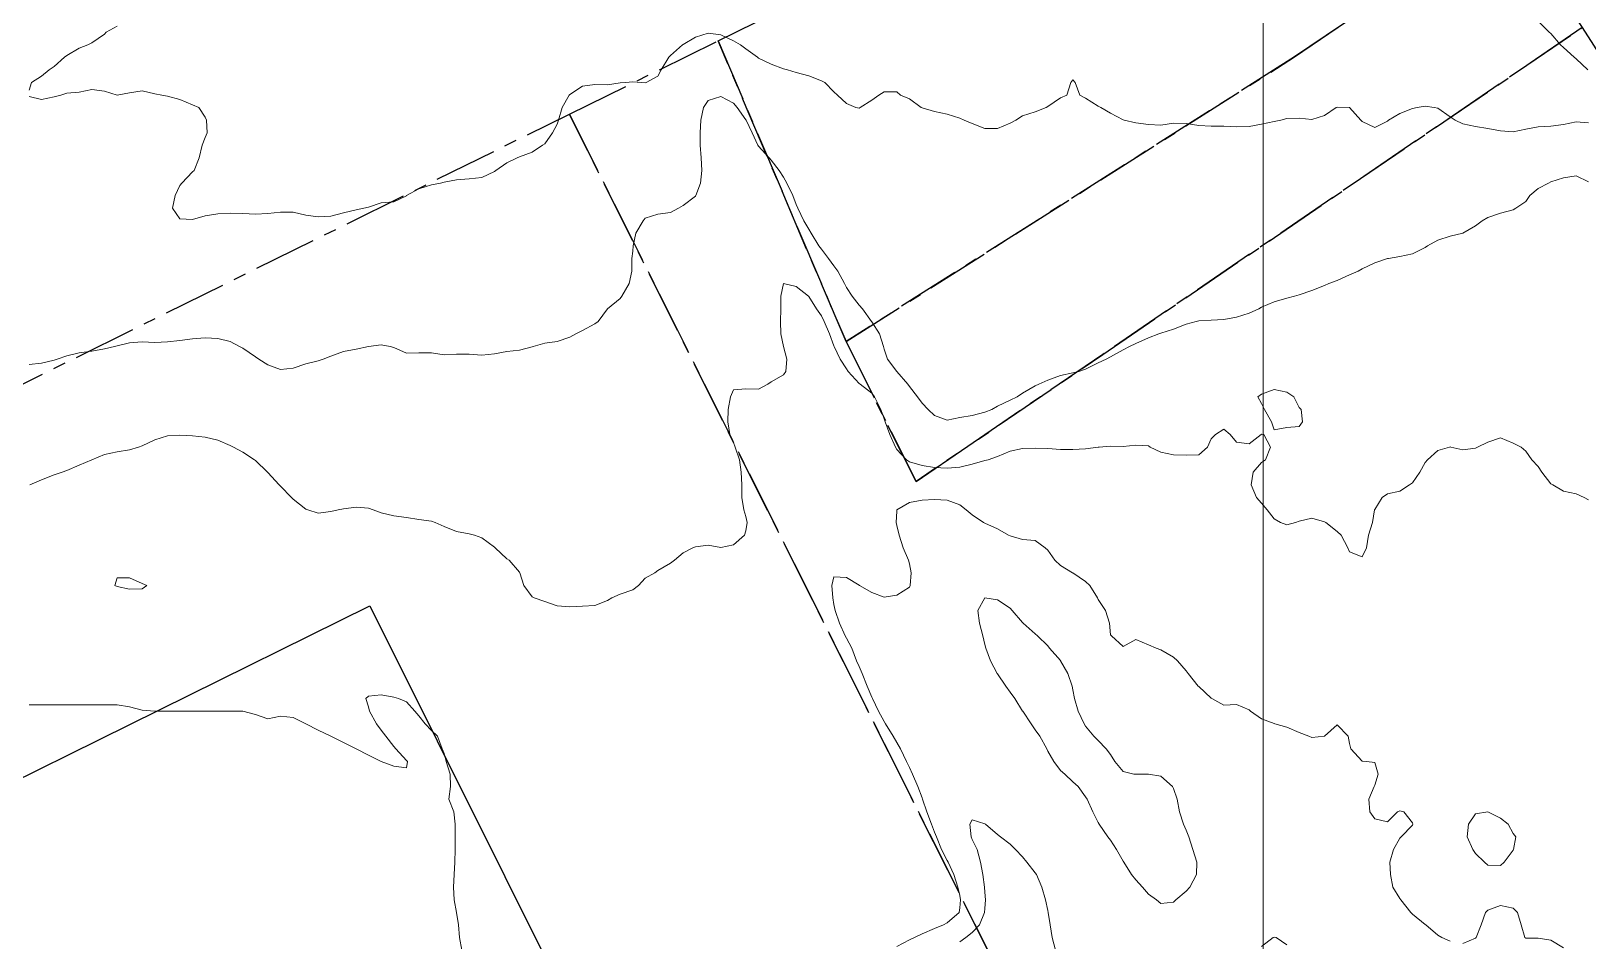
# Model space of a CAD drawing. Header units: centimetres. Extents: x 0 to 642158, y -847 to 649707.
# Drawn here: x 617417.8 to 617479.7, y 620909.1 to 620945.3 of the extents above; entities that cross this region are included whole.
import ezdxf

# ---------------------------------------------------------------- set-up
doc = ezdxf.new("R2010")
doc.units = ezdxf.units.CM
doc.header["$MEASUREMENT"] = 0
doc.linetypes.add('CENTERX2', pattern=[4, 2.5, -0.5, 0.5, -0.5])
doc.layers.add('MEV_grille', color=254, linetype='Continuous', lineweight=9)
doc.layers.add('WAL_topographie 0.5', color=253, linetype='Continuous', lineweight=20)
doc.layers.add('SPW_batiments', color=7, linetype='Continuous')
doc.layers.add('SPW_parcellaire cadastral', color=7, linetype='CENTERX2', lineweight=25, true_color=0xff0542)

# ---------------------------------------------------------------- blocks, each defined once
blk = doc.blocks.new('*U112')
at = {"layer": 'MEV_grille', "transparency": 33554687}
blk.add_lwpolyline([(0, 1825.476), (0, -1825.476)], dxfattribs=at)
blk = doc.blocks.new('*U113')
at = {"layer": 'MEV_grille', "color": 0, "linetype": 'ByBlock', "lineweight": -2, "transparency": 16777216}
blk.add_blockref('*U112', (2100, 0), dxfattribs=at)

msp = doc.modelspace()

# ---------------------------------------------------------------- linework, layer by layer
at = {"layer": 'SPW_batiments'}
msp.add_lwpolyline([(617439.344, 620906.304), (617390.998, 620882.195), (617382.926, 620898.515), (617392.177, 620903.09), (617389.43, 620908.554), (617403.505, 620915.473), (617406.199, 620910.026), (617431.298, 620922.439), (617439.344, 620906.304)], dxfattribs=at)
at = {"layer": 'SPW_parcellaire cadastral'}
for points in [[(617476.538, 620950.025), (617468.06, 620944.263), (617450.229, 620932.944), (617445.143, 620944.903), (617471.522, 620957.824), (617476.538, 620950.025)], [(617479.493, 620945.43), (617460.44, 620932.438), (617453.012, 620927.377), (617450.229, 620932.944), (617468.06, 620944.263), (617476.538, 620950.025), (617479.493, 620945.43)], [(617445.143, 620944.903), (617450.229, 620932.944), (617453.012, 620927.377), (617460.44, 620932.438), (617479.493, 620945.43), (617546.487, 620840.855), (617454.845, 620780.014), (617404.956, 620754.186)], [(617378.983, 620870.401), (617456.064, 620908.347), (617439.23, 620941.99), (617445.143, 620944.903)], [(617378.983, 620870.401), (617372.084, 620884.175), (617370.962, 620886.424), (617368.931, 620890.503), (617364.936, 620898.509), (617368.466, 620900.335), (617365.827, 620905.767), (617439.23, 620941.99), (617456.064, 620908.347), (617378.983, 620870.401)]]:
    msp.add_lwpolyline(points, dxfattribs=at)
at = {"layer": 'WAL_topographie 0.5'}
for points in [[(617421.25, 620945.484), (617420.821, 620945.25), (617420.75, 620945.173), (617420.25, 620944.821), (617420.083, 620944.75), (617419.75, 620944.61), (617419.25, 620944.321), (617419.167, 620944.25), (617418.75, 620943.888), (617418.552, 620943.75), (617418.25, 620943.5), (617417.85, 620943.25), (617417.75, 620942.942)], [(617477.75, 620945.689), (617478.185, 620945.25), (617478.25, 620945.19), (617478.628, 620944.75), (617478.75, 620944.635), (617479.173, 620944.25), (617479.25, 620944.187), (617479.723, 620943.75)], [(617417.75, 620942.69), (617418.25, 620942.578), (617418.75, 620942.675), (617419.015, 620942.75), (617419.25, 620942.825), (617419.75, 620942.865), (617420.25, 620942.964), (617420.75, 620942.909), (617421.25, 620942.75), (617421.75, 620942.835), (617422.25, 620942.912), (617422.75, 620942.803), (617423.036, 620942.75), (617423.25, 620942.707), (617423.75, 620942.569), (617424.25, 620942.365), (617424.5, 620942.25), (617424.75, 620941.875), (617424.809, 620941.75), (617424.829, 620941.25), (617424.75, 620941.062), (617424.631, 620940.75), (617424.517, 620940.25), (617424.321, 620939.75), (617424.25, 620939.697), (617423.825, 620939.25), (617423.75, 620939.15), (617423.562, 620938.75), (617423.454, 620938.25), (617423.75, 620937.829), (617424.25, 620937.797), (617424.75, 620937.942), (617425.25, 620938.022), (617425.75, 620938.055), (617426.25, 620938.04), (617426.75, 620938.013), (617427.25, 620938.041), (617427.75, 620938.092), (617428.25, 620938.086), (617428.75, 620937.978), (617429.25, 620937.901), (617429.75, 620937.93), (617430.25, 620938.059), (617430.75, 620938.185), (617431.058, 620938.25), (617431.25, 620938.294), (617431.75, 620938.467), (617432.25, 620938.505), (617432.75, 620938.737), (617432.763, 620938.75), (617433.25, 620939.025), (617433.75, 620939.174), (617434.107, 620939.25), (617434.25, 620939.282), (617434.75, 620939.383), (617435.25, 620939.411), (617435.75, 620939.464), (617436.25, 620939.71), (617436.303, 620939.75), (617436.75, 620940.059), (617437.156, 620940.25), (617437.25, 620940.288), (617437.75, 620940.477), (617438.167, 620940.75), (617438.25, 620940.809), (617438.563, 620941.25), (617438.75, 620941.587), (617438.795, 620941.75), (617438.949, 620942.25), (617439.224, 620942.75), (617439.25, 620942.777), (617439.75, 620943.096), (617440.25, 620943.163), (617440.75, 620943.154), (617441.25, 620943.228), (617441.464, 620943.25), (617441.75, 620943.273), (617442.083, 620943.25), (617442.25, 620943.236), (617442.279, 620943.25), (617442.75, 620943.5), (617442.88, 620943.75), (617443.19, 620944.25), (617443.25, 620944.317), (617443.734, 620944.75), (617443.75, 620944.761), (617444.25, 620945.054), (617444.75, 620945.211), (617445.25, 620945.137), (617445.75, 620944.911), (617446.04, 620944.75), (617446.25, 620944.58), (617446.706, 620944.25), (617446.75, 620944.219), (617447.25, 620943.977), (617447.75, 620943.789), (617447.906, 620943.75), (617448.25, 620943.646), (617448.75, 620943.518), (617449.25, 620943.319), (617449.382, 620943.25), (617449.75, 620942.882), (617449.889, 620942.75), (617450.25, 620942.408), (617450.625, 620942.25), (617450.75, 620942.224), (617450.794, 620942.25), (617451.25, 620942.55), (617451.53, 620942.75), (617451.75, 620942.881), (617452.25, 620942.883), (617452.4, 620942.75), (617452.75, 620942.601), (617453.221, 620942.25), (617453.25, 620942.236), (617453.75, 620942.089), (617454.25, 620941.992), (617454.75, 620941.834), (617454.931, 620941.75), (617455.25, 620941.622), (617455.75, 620941.423), (617456.25, 620941.413), (617456.75, 620941.628), (617456.984, 620941.75), (617457.25, 620941.917), (617457.75, 620942.082), (617458.184, 620942.25), (617458.25, 620942.29), (617458.75, 620942.641), (617459.013, 620942.75), (617459.163, 620943.25), (617459.25, 620943.355), (617459.341, 620943.25), (617459.531, 620942.75), (617459.75, 620942.62), (617460.25, 620942.311), (617460.354, 620942.25), (617460.75, 620942.029), (617461.25, 620941.759), (617461.281, 620941.75), (617461.75, 620941.647), (617462.25, 620941.571), (617462.75, 620941.55), (617463.25, 620941.636), (617463.75, 620941.615), (617464.25, 620941.538), (617464.75, 620941.517), (617465.25, 620941.517), (617465.75, 620941.487), (617466.25, 620941.5), (617466.75, 620941.586), (617467.25, 620941.697), (617467.511, 620941.75), (617467.75, 620941.811), (617468.25, 620941.825), (617468.75, 620941.782), (617469.25, 620941.934), (617469.72, 620942.25), (617469.75, 620942.267), (617470.25, 620942.25), (617470.25, 620942.25), (617470.691, 620941.75), (617470.75, 620941.699), (617471.25, 620941.457), (617471.75, 620941.713), (617471.798, 620941.75), (617472.25, 620942.021), (617472.75, 620942.21), (617472.938, 620942.25), (617473.25, 620942.311), (617473.607, 620942.25), (617473.75, 620942.221), (617474.25, 620941.887), (617474.44, 620941.75), (617474.75, 620941.607), (617475.25, 620941.497), (617475.75, 620941.418), (617476.25, 620941.329), (617476.75, 620941.289), (617477.25, 620941.393), (617477.75, 620941.488), (617478.25, 620941.506), (617478.75, 620941.571), (617479.25, 620941.682), (617479.75, 620941.642)], [(617417.75, 620932.028), (617418.25, 620932.088), (617418.75, 620932.209), (617418.864, 620932.25), (617419.25, 620932.381), (617419.75, 620932.496), (617420.25, 620932.568), (617420.75, 620932.656), (617421.15, 620932.75), (617421.25, 620932.778), (617421.75, 620932.898), (617422.25, 620932.93), (617422.75, 620932.911), (617423.25, 620932.933), (617423.75, 620932.991), (617424.25, 620933.055), (617424.75, 620933.09), (617425.25, 620933.072), (617425.75, 620932.954), (617426.113, 620932.75), (617426.25, 620932.681), (617426.75, 620932.341), (617426.889, 620932.25), (617427.25, 620932.016), (617427.75, 620931.834), (617428.25, 620931.883), (617428.75, 620932.057), (617429.25, 620932.184), (617429.45, 620932.25), (617429.75, 620932.364), (617430.25, 620932.546), (617430.75, 620932.644), (617431.25, 620932.75), (617431.25, 620932.75), (617431.75, 620932.816), (617432.103, 620932.75), (617432.25, 620932.705), (617432.75, 620932.483), (617433.25, 620932.496), (617433.75, 620932.495), (617434.25, 620932.413), (617434.75, 620932.442), (617435.25, 620932.446), (617435.75, 620932.405), (617436.25, 620932.463), (617436.75, 620932.552), (617437.25, 620932.607), (617437.75, 620932.741), (617437.786, 620932.75), (617438.25, 620932.883), (617438.75, 620932.944), (617439.25, 620933.122), (617439.49, 620933.25), (617439.75, 620933.385), (617440.25, 620933.647), (617440.379, 620933.75), (617440.75, 620934.25), (617440.75, 620934.25), (617441.25, 620934.657), (617441.314, 620934.75), (617441.606, 620935.25), (617441.721, 620935.75), (617441.715, 620936.25), (617441.75, 620936.536), (617441.762, 620936.75), (617441.876, 620937.25), (617442.162, 620937.75), (617442.25, 620937.849), (617442.75, 620938.007), (617443.25, 620938.083), (617443.576, 620938.25), (617443.75, 620938.351), (617444.25, 620938.734), (617444.257, 620938.75), (617444.44, 620939.25), (617444.502, 620939.75), (617444.476, 620940.25), (617444.434, 620940.75), (617444.427, 620941.25), (617444.461, 620941.75), (617444.569, 620942.25), (617444.75, 620942.538), (617445.25, 620942.694), (617445.75, 620942.422), (617445.905, 620942.25), (617446.25, 620941.757), (617446.255, 620941.75), (617446.496, 620941.25), (617446.73, 620940.75), (617446.75, 620940.719), (617447.176, 620940.25), (617447.25, 620940.164), (617447.574, 620939.75), (617447.75, 620939.48), (617447.879, 620939.25), (617448.111, 620938.75), (617448.25, 620938.401), (617448.314, 620938.25), (617448.558, 620937.75), (617448.75, 620937.417), (617448.84, 620937.25), (617449.152, 620936.75), (617449.25, 620936.621), (617449.539, 620936.25), (617449.75, 620935.964), (617449.907, 620935.75), (617450.171, 620935.25), (617450.25, 620935.099), (617450.475, 620934.75), (617450.75, 620934.396), (617450.885, 620934.25), (617451.242, 620933.75), (617451.25, 620933.734), (617451.555, 620933.25), (617451.72, 620932.75), (617451.75, 620932.648), (617451.883, 620932.25), (617452.25, 620931.75), (617452.25, 620931.75), (617452.688, 620931.25), (617452.75, 620931.162), (617453.076, 620930.75), (617453.25, 620930.496), (617453.498, 620930.25), (617453.75, 620930), (617454.25, 620929.819), (617454.75, 620929.926), (617455.25, 620930.011), (617455.75, 620930.137), (617456.026, 620930.25), (617456.25, 620930.373), (617456.75, 620930.611), (617457.029, 620930.75), (617457.25, 620930.899), (617457.75, 620931.185), (617457.89, 620931.25), (617458.25, 620931.418), (617458.75, 620931.603), (617459.25, 620931.699), (617459.487, 620931.75), (617459.75, 620931.846), (617460.25, 620932.101), (617460.569, 620932.25), (617460.75, 620932.337), (617461.25, 620932.618), (617461.495, 620932.75), (617461.75, 620932.876), (617462.25, 620933.091), (617462.669, 620933.25), (617462.75, 620933.28), (617463.25, 620933.438), (617463.75, 620933.641), (617464.15, 620933.75), (617464.25, 620933.774), (617464.75, 620933.803), (617465.25, 620933.818), (617465.75, 620933.91), (617466.25, 620934.076), (617466.638, 620934.25), (617466.75, 620934.311), (617467.25, 620934.532), (617467.75, 620934.667), (617468.065, 620934.75), (617468.25, 620934.809), (617468.75, 620934.979), (617469.25, 620935.182), (617469.42, 620935.25), (617469.75, 620935.38), (617470.25, 620935.594), (617470.596, 620935.75), (617470.75, 620935.841), (617471.25, 620936.071), (617471.75, 620936.243), (617471.794, 620936.25), (617472.25, 620936.335), (617472.75, 620936.431), (617473.25, 620936.687), (617473.35, 620936.75), (617473.75, 620936.981), (617474.25, 620937.133), (617474.75, 620937.25), (617474.75, 620937.25), (617475.25, 620937.545), (617475.523, 620937.75), (617475.75, 620937.881), (617476.25, 620938.058), (617476.75, 620938.184), (617476.86, 620938.25), (617477.25, 620938.519), (617477.42, 620938.75), (617477.75, 620939.033), (617478.151, 620939.25), (617478.25, 620939.293), (617478.75, 620939.458), (617479.25, 620939.542), (617479.75, 620939.302)], [(617417.781, 620927.25), (617418.25, 620927.447), (617418.75, 620927.642), (617419.064, 620927.75), (617419.25, 620927.822), (617419.75, 620928.034), (617420.25, 620928.25), (617420.25, 620928.25), (617420.75, 620928.451), (617421.25, 620928.568), (617421.75, 620928.647), (617422.104, 620928.75), (617422.25, 620928.799), (617422.75, 620929.042), (617423.25, 620929.203), (617423.75, 620929.222), (617424.25, 620929.201), (617424.75, 620929.147), (617425.25, 620929.02), (617425.75, 620928.819), (617425.88, 620928.75), (617426.25, 620928.549), (617426.715, 620928.25), (617426.75, 620928.223), (617427.236, 620927.75), (617427.25, 620927.735), (617427.698, 620927.25), (617427.75, 620927.196), (617428.183, 620926.75), (617428.25, 620926.681), (617428.75, 620926.276), (617428.839, 620926.25), (617429.25, 620926.128), (617429.75, 620926.19), (617430.044, 620926.25), (617430.25, 620926.293), (617430.75, 620926.367), (617431.25, 620926.316), (617431.438, 620926.25), (617431.75, 620926.138), (617432.25, 620926.023), (617432.75, 620925.955), (617433.25, 620925.877), (617433.75, 620925.8), (617433.893, 620925.75), (617434.25, 620925.597), (617434.75, 620925.389), (617435.25, 620925.304), (617435.464, 620925.25), (617435.75, 620925.147), (617436.25, 620924.776), (617436.28, 620924.75), (617436.75, 620924.307), (617436.833, 620924.25), (617437.25, 620923.774), (617437.264, 620923.75), (617437.421, 620923.25), (617437.75, 620922.79), (617437.833, 620922.75), (617438.25, 620922.607), (617438.75, 620922.436), (617439.25, 620922.394), (617439.75, 620922.42), (617440.25, 620922.448), (617440.75, 620922.653), (617440.917, 620922.75), (617441.25, 620922.896), (617441.75, 620923.075), (617441.983, 620923.25), (617442.25, 620923.536), (617442.625, 620923.75), (617442.75, 620923.845), (617443.25, 620924.131), (617443.417, 620924.25), (617443.75, 620924.544), (617444.139, 620924.75), (617444.25, 620924.787), (617444.75, 620924.844), (617445.25, 620924.763), (617445.75, 620924.867), (617446.2, 620925.25), (617446.25, 620925.417), (617446.297, 620925.75), (617446.25, 620925.985), (617446.167, 620926.25), (617446.083, 620926.75), (617446.083, 620927.25), (617446.057, 620927.75), (617445.994, 620928.25), (617445.828, 620928.75), (617445.75, 620928.93), (617445.612, 620929.25), (617445.528, 620929.75), (617445.547, 620930.25), (617445.636, 620930.75), (617445.75, 620931.026), (617446.25, 620931.062), (617446.75, 620931.052), (617447.125, 620931.25), (617447.25, 620931.342), (617447.75, 620931.628), (617447.836, 620931.75), (617447.87, 620932.25), (617447.75, 620932.75), (617447.75, 620932.75), (617447.638, 620933.25), (617447.628, 620933.75), (617447.633, 620934.25), (617447.635, 620934.75), (617447.75, 620935.25), (617447.75, 620935.25), (617447.75, 620935.25), (617448.25, 620935.134), (617448.735, 620934.75), (617448.75, 620934.738), (617449.055, 620934.25), (617449.25, 620933.965), (617449.361, 620933.75), (617449.569, 620933.25), (617449.75, 620932.776), (617449.758, 620932.75), (617449.995, 620932.25), (617450.25, 620931.858), (617450.309, 620931.75), (617450.75, 620931.283), (617450.79, 620931.25), (617451.25, 620930.889), (617451.362, 620930.75), (617451.616, 620930.25), (617451.75, 620929.87), (617451.791, 620929.75), (617451.965, 620929.25), (617452.194, 620928.75), (617452.25, 620928.66), (617452.628, 620928.25), (617452.75, 620928.168), (617453.25, 620928.02), (617453.75, 620927.94), (617454.25, 620927.909), (617454.75, 620927.954), (617455.25, 620928.07), (617455.75, 620928.211), (617455.877, 620928.25), (617456.25, 620928.381), (617456.75, 620928.587), (617457.25, 620928.689), (617457.75, 620928.701), (617458.25, 620928.688), (617458.75, 620928.659), (617459.25, 620928.649), (617459.75, 620928.679), (617460.25, 620928.746), (617460.288, 620928.75), (617460.75, 620928.784), (617461.25, 620928.777), (617461.75, 620928.822), (617462.25, 620928.796), (617462.323, 620928.75), (617462.75, 620928.543), (617463.25, 620928.447), (617463.75, 620928.428), (617464.25, 620928.44), (617464.605, 620928.75), (617464.75, 620929.083), (617464.924, 620929.25), (617465.25, 620929.458), (617465.5, 620929.25), (617465.75, 620928.95), (617466.25, 620928.882), (617466.731, 620929.25), (617466.75, 620929.267), (617466.833, 620929.25), (617467.105, 620928.75), (617466.903, 620928.25), (617466.75, 620928.133), (617466.417, 620927.75), (617466.342, 620927.25), (617466.543, 620926.75), (617466.75, 620926.515), (617466.975, 620926.25), (617467.25, 620925.891), (617467.5, 620925.75), (617467.75, 620925.66), (617468.092, 620925.75), (617468.25, 620925.799), (617468.75, 620925.92), (617469.25, 620925.784), (617469.31, 620925.75), (617469.75, 620925.395), (617469.911, 620925.25), (617470.177, 620924.75), (617470.25, 620924.584), (617470.75, 620924.383), (617470.922, 620924.75), (617471, 620925.25), (617471.163, 620925.75), (617471.242, 620926.25), (617471.25, 620926.27), (617471.55, 620926.75), (617471.75, 620926.89), (617472.25, 620927), (617472.636, 620927.25), (617472.75, 620927.329), (617473.035, 620927.75), (617473.25, 620928.135), (617473.342, 620928.25), (617473.75, 620928.613), (617474.226, 620928.75), (617474.25, 620928.754), (617474.275, 620928.75), (617474.75, 620928.646), (617475.25, 620928.709), (617475.333, 620928.75), (617475.75, 620928.95), (617476.25, 620929.114), (617476.75, 620928.912), (617477.064, 620928.75), (617477.25, 620928.591), (617477.487, 620928.25), (617477.75, 620927.978), (617477.885, 620927.75), (617478.25, 620927.295), (617478.326, 620927.25), (617478.75, 620926.997), (617479.25, 620926.889), (617479.576, 620926.75), (617479.75, 620926.649)], [(617468.371, 620929.75), (617468.25, 620929.575), (617467.75, 620929.525), (617467.25, 620929.442), (617467.142, 620929.75), (617466.865, 620930.25), (617466.75, 620930.49), (617466.602, 620930.75), (617466.75, 620930.85), (617467.25, 620931.046), (617467.75, 620930.929), (617468.029, 620930.75), (617468.25, 620930.324), (617468.319, 620930.25), (617468.371, 620929.75)], [(617452.25, 620908.893), (617452.75, 620909.163), (617452.958, 620909.25), (617453.25, 620909.402), (617453.75, 620909.609), (617454.102, 620909.75), (617454.25, 620909.836), (617454.721, 620910.25), (617454.75, 620910.433), (617454.783, 620910.75), (617454.75, 620910.926), (617454.677, 620911.25), (617454.52, 620911.75), (617454.285, 620912.25), (617454.25, 620912.313), (617454.022, 620912.75), (617453.821, 620913.25), (617453.75, 620913.435), (617453.624, 620913.75), (617453.438, 620914.25), (617453.268, 620914.75), (617453.25, 620914.8), (617453.081, 620915.25), (617452.872, 620915.75), (617452.75, 620916.016), (617452.636, 620916.25), (617452.392, 620916.75), (617452.25, 620917.007), (617452.099, 620917.25), (617451.802, 620917.75), (617451.75, 620917.833), (617451.521, 620918.25), (617451.276, 620918.75), (617451.25, 620918.808), (617451.07, 620919.25), (617450.873, 620919.75), (617450.75, 620920.026), (617450.652, 620920.25), (617450.454, 620920.75), (617450.25, 620921.151), (617450.197, 620921.25), (617449.968, 620921.75), (617449.801, 620922.25), (617449.75, 620922.486), (617449.702, 620922.75), (617449.66, 620923.25), (617449.75, 620923.597), (617450.25, 620923.562), (617450.75, 620923.256), (617450.761, 620923.25), (617451.25, 620922.964), (617451.75, 620922.777), (617452.25, 620922.865), (617452.75, 620923.179), (617452.776, 620923.25), (617452.82, 620923.75), (617452.75, 620924.105), (617452.708, 620924.25), (617452.506, 620924.75), (617452.347, 620925.25), (617452.25, 620925.636), (617452.222, 620925.75), (617452.25, 620926.204), (617452.254, 620926.25), (617452.75, 620926.549), (617453.25, 620926.634), (617453.75, 620926.669), (617454.25, 620926.646), (617454.75, 620926.449), (617455.01, 620926.25), (617455.25, 620926.063), (617455.695, 620925.75), (617455.75, 620925.727), (617456.25, 620925.501), (617456.693, 620925.25), (617456.75, 620925.216), (617457.25, 620925.07), (617457.75, 620925.034), (617458.144, 620924.75), (617458.25, 620924.645), (617458.533, 620924.25), (617458.75, 620924.041), (617459.236, 620923.75), (617459.25, 620923.744), (617459.75, 620923.406), (617459.918, 620923.25), (617460.223, 620922.75), (617460.25, 620922.684), (617460.548, 620922.25), (617460.702, 620921.75), (617460.75, 620921.288), (617460.778, 620921.25), (617461.25, 620920.825), (617461.75, 620921.094), (617462.25, 620920.89), (617462.554, 620920.75), (617462.75, 620920.684), (617463.25, 620920.401), (617463.407, 620920.25), (617463.75, 620919.85), (617463.831, 620919.75), (617464.231, 620919.25), (617464.25, 620919.232), (617464.75, 620918.76), (617464.77, 620918.75), (617465.25, 620918.489), (617465.75, 620918.516), (617466.25, 620918.304), (617466.309, 620918.25), (617466.75, 620917.945), (617467.25, 620917.762), (617467.278, 620917.75), (617467.75, 620917.616), (617468.25, 620917.403), (617468.633, 620917.25), (617468.75, 620917.199), (617469.25, 620917.25), (617469.25, 620917.25), (617469.75, 620917.705), (617470.189, 620917.25), (617470.25, 620916.959), (617470.292, 620916.75), (617470.75, 620916.259), (617470.917, 620916.25), (617471.25, 620916.208), (617471.391, 620915.75), (617471.25, 620915.31), (617471.229, 620915.25), (617471.02, 620914.75), (617471.058, 620914.25), (617471.25, 620913.97), (617471.75, 620913.85), (617472.15, 620914.25), (617472.25, 620914.292), (617472.402, 620914.25), (617472.75, 620913.806), (617472.759, 620913.75), (617472.75, 620913.721), (617472.304, 620913.25), (617472.25, 620913.199), (617471.989, 620912.75), (617471.854, 620912.25), (617471.879, 620911.75), (617471.969, 620911.25), (617472.25, 620910.806), (617472.285, 620910.75), (617472.681, 620910.25), (617472.75, 620910.175), (617473.25, 620909.772), (617473.275, 620909.75), (617473.75, 620909.338), (617473.921, 620909.25), (617474.25, 620909.101)], [(617422.432, 620923.25), (617422.25, 620923.117), (617421.75, 620923.107), (617421.25, 620923.208), (617421.162, 620923.25), (617421.25, 620923.55), (617421.75, 620923.558), (617422.25, 620923.33), (617422.432, 620923.25)], [(617463.345, 620910.75), (617463.25, 620910.658), (617462.75, 620910.607), (617462.572, 620910.75), (617462.25, 620910.97), (617462.014, 620911.25), (617461.75, 620911.549), (617461.578, 620911.75), (617461.27, 620912.25), (617461.25, 620912.29), (617460.98, 620912.75), (617460.75, 620913.125), (617460.634, 620913.25), (617460.287, 620913.75), (617460.25, 620913.825), (617460.041, 620914.25), (617459.815, 620914.75), (617459.75, 620914.843), (617459.46, 620915.25), (617459.25, 620915.438), (617458.927, 620915.75), (617458.75, 620915.891), (617458.491, 620916.25), (617458.25, 620916.659), (617458.207, 620916.75), (617457.928, 620917.25), (617457.75, 620917.508), (617457.592, 620917.75), (617457.255, 620918.25), (617457.25, 620918.256), (617456.939, 620918.75), (617456.75, 620919.008), (617456.588, 620919.25), (617456.25, 620919.729), (617456.236, 620919.75), (617455.978, 620920.25), (617455.791, 620920.75), (617455.75, 620920.898), (617455.662, 620921.25), (617455.538, 620921.75), (617455.466, 620922.25), (617455.75, 620922.75), (617455.75, 620922.75), (617455.75, 620922.75), (617456.25, 620922.678), (617456.75, 620922.35), (617456.828, 620922.25), (617457.25, 620921.775), (617457.275, 620921.75), (617457.75, 620921.325), (617457.845, 620921.25), (617458.25, 620920.841), (617458.314, 620920.75), (617458.75, 620920.268), (617458.761, 620920.25), (617459.045, 620919.75), (617459.218, 620919.25), (617459.25, 620919.097), (617459.312, 620918.75), (617459.462, 620918.25), (617459.692, 620917.75), (617459.75, 620917.648), (617460.077, 620917.25), (617460.25, 620917.085), (617460.576, 620916.75), (617460.75, 620916.528), (617460.922, 620916.25), (617461.25, 620915.847), (617461.676, 620915.75), (617461.75, 620915.739), (617462.25, 620915.742), (617462.75, 620915.669), (617463.214, 620915.25), (617463.25, 620915.179), (617463.395, 620914.75), (617463.485, 620914.25), (617463.647, 620913.75), (617463.75, 620913.512), (617463.854, 620913.25), (617464.015, 620912.75), (617464.173, 620912.25), (617464.168, 620911.75), (617463.898, 620911.25), (617463.75, 620911.094), (617463.345, 620910.75)], [(617417.75, 620918.5), (617418.25, 620918.5), (617418.75, 620918.5), (617419.25, 620918.5), (617419.75, 620918.5), (617420.25, 620918.5), (617420.75, 620918.5), (617421.25, 620918.5), (617421.75, 620918.417), (617422.25, 620918.295), (617422.75, 620918.25), (617423.25, 620918.25), (617423.75, 620918.25), (617424.25, 620918.25), (617424.75, 620918.25), (617425.25, 620918.25), (617425.75, 620918.25), (617426.25, 620918.25), (617426.25, 620918.25), (617426.75, 620918.114), (617427.25, 620917.95), (617427.75, 620918.05), (617428.25, 620918), (617428.75, 620917.75), (617428.75, 620917.75), (617429.25, 620917.5), (617429.75, 620917.25), (617429.75, 620917.25), (617430.25, 620917), (617430.75, 620916.75), (617430.75, 620916.75), (617431.25, 620916.5), (617431.75, 620916.25), (617431.75, 620916.25), (617432.25, 620916.062), (617432.75, 620916), (617432.8, 620916.25), (617432.75, 620916.292), (617432.327, 620916.75), (617432.25, 620916.841), (617431.929, 620917.25), (617431.75, 620917.5), (617431.558, 620917.75), (617431.292, 620918.25), (617431.25, 620918.417), (617431.139, 620918.75), (617431.25, 620918.85), (617431.75, 620918.896), (617432.25, 620918.81), (617432.442, 620918.75), (617432.75, 620918.617), (617433.083, 620918.25), (617433.25, 620918.06), (617433.5, 620917.75), (617433.75, 620917.477), (617433.992, 620917.25), (617434.176, 620916.75), (617434.25, 620916.568), (617434.328, 620916.25), (617434.491, 620915.75), (617434.5, 620915.25), (617434.442, 620914.75), (617434.632, 620914.25), (617434.69, 620913.75), (617434.685, 620913.25), (617434.689, 620912.75), (617434.68, 620912.25), (617434.65, 620911.75), (617434.622, 620911.25), (617434.655, 620910.75), (617434.75, 620910.25), (617434.75, 620910.25), (617434.819, 620909.75), (617434.861, 620909.25), (617434.957, 620908.75)], [(617454.75, 620909.081), (617454.988, 620909.25), (617455.25, 620909.454), (617455.53, 620909.75), (617455.741, 620910.25), (617455.75, 620910.402), (617455.78, 620910.75), (617455.75, 620911.046), (617455.735, 620911.25), (617455.672, 620911.75), (617455.576, 620912.25), (617455.44, 620912.75), (617455.25, 620913.142), (617455.207, 620913.25), (617455.151, 620913.75), (617455.25, 620913.924), (617455.75, 620913.765), (617455.768, 620913.75), (617456.25, 620913.351), (617456.373, 620913.25), (617456.75, 620912.963), (617456.961, 620912.75), (617457.25, 620912.461), (617457.422, 620912.25), (617457.75, 620911.826), (617457.801, 620911.75), (617458.018, 620911.25), (617458.157, 620910.75), (617458.25, 620910.324), (617458.268, 620910.25), (617458.348, 620909.75), (617458.425, 620909.25), (617458.554, 620908.75)], [(617476.397, 620912.25), (617476.25, 620912.119), (617475.75, 620912.121), (617475.61, 620912.25), (617475.25, 620912.594), (617475.145, 620912.75), (617474.922, 620913.25), (617474.975, 620913.75), (617475.25, 620914.165), (617475.75, 620914.25), (617475.75, 620914.25), (617475.75, 620914.25), (617476.25, 620913.991), (617476.553, 620913.75), (617476.75, 620913.385), (617476.852, 620913.25), (617476.77, 620912.75), (617476.75, 620912.724), (617476.397, 620912.25)], [(617474.75, 620909.014), (617475.25, 620909.217), (617475.286, 620909.25), (617475.478, 620909.75), (617475.654, 620910.25), (617475.75, 620910.342), (617476.25, 620910.528), (617476.75, 620910.422), (617476.929, 620910.25), (617477.073, 620909.75), (617477.212, 620909.25), (617477.25, 620909.223), (617477.75, 620909.227), (617478.25, 620909.147), (617478.75, 620908.842)], [(617466.75, 620908.887), (617467.209, 620909.25), (617467.25, 620909.267), (617467.324, 620909.25), (617467.75, 620908.955)]]:
    msp.add_lwpolyline(points, dxfattribs=at)

# ---------------------------------------------------------------- block references
at = {"layer": 'MEV_grille', "transparency": 33554687}
msp.add_blockref('*U113', (615366.814, 620593.644), dxfattribs=at)

doc.saveas('drawing.dxf')
